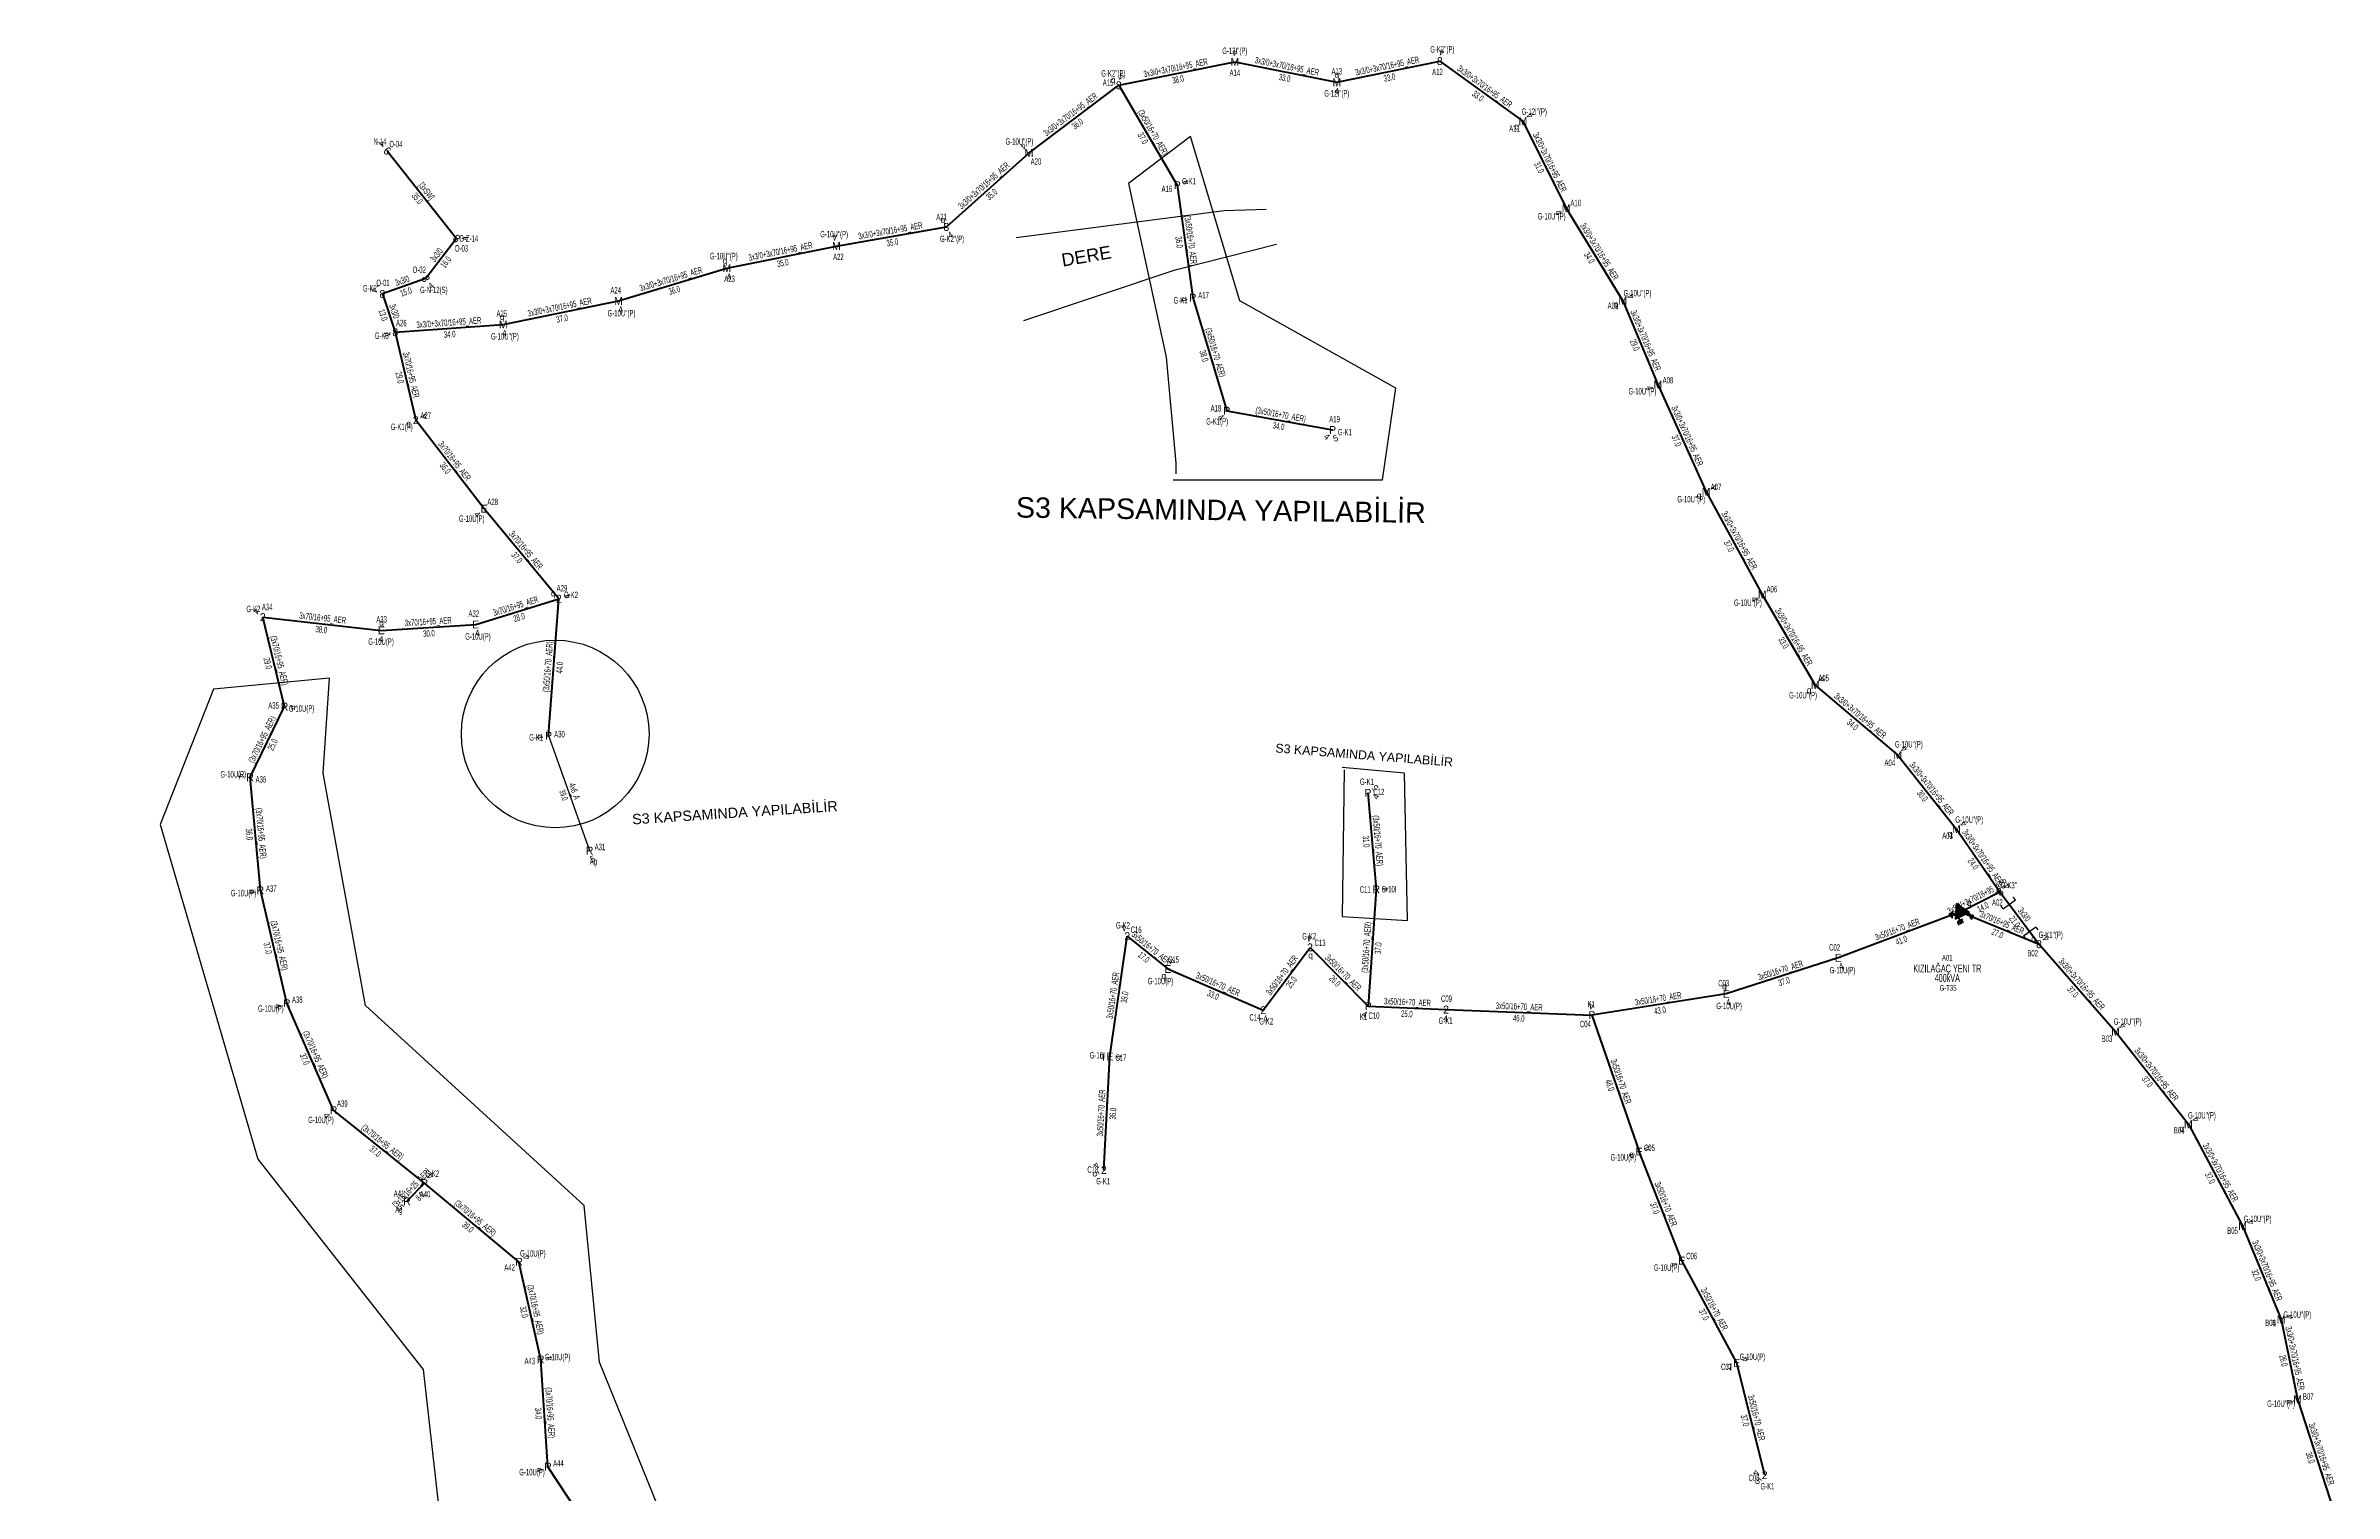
# Model space of a CAD drawing. Header units: millimetres. Extents: x 472380 to 475428, y 4017879 to 4021986.
# Drawn here: x 472380 to 473107, y 4021526 to 4021986 of the extents above; entities that cross this region are included whole.
import ezdxf
from ezdxf.enums import TextEntityAlignment as Align

# ---------------------------------------------------------------- set-up
doc = ezdxf.new("R2010")
doc.units = ezdxf.units.MM
for name, color, linetype, lineweight in [('DIREK_AG_MEVCUT', 120, 'Continuous', 25), ('DIREK_AG_YENI', 108, 'Continuous', 25), ('DIREK_ENH_MEVCUT', 6, 'Continuous', 25), ('DIREK_ENH_YENI', 6, 'Continuous', 25), ('DIREK_OG_YENI', 10, 'Continuous', 25), ('HAT_ABONE_HAVAI_YENI', 30, 'Continuous', 30), ('HAT_AG_HAVAI_BYSK', 3, 'Continuous', 50), ('HAT_AG_HAVAI_MEVCUT', 126, 'Continuous', 50), ('HAT_AG_HAVAI_YENI', 3, 'Continuous', 50), ('HAT_ENH_HAVAI_BYSK', 6, 'Continuous', 70), ('HAT_OG_HAVAI_YENI', 1, 'Continuous', 70), ('KULLANICI', 1, 'Continuous', 25), ('TRAFO_TADILAT_BYSK', 5, 'Continuous', 30), ('TRAFO_YENI', 5, 'Continuous', 30)]:
    doc.layers.add(name, color=color, linetype=linetype, lineweight=lineweight)
doc.layers.add('NIA_AG', color=5, linetype='Continuous')
doc.styles.add('Direk', font='B_CAD')
doc.styles.get("Standard").update_dxf_attribs({"font": 'Arial'})

# ---------------------------------------------------------------- blocks, each defined once
blk = doc.blocks.new('AG_NIA', base_point=(-64.4296, 129.8924))
at = {"layer": 'NIA_AG'}
for p, q in [((-64.429604, 132.292432), (-65.529604, 132.292432)), ((-64.429604, 127.492432), (-64.429604, 132.292432)), ((-64.429604, 127.492432), (-65.529604, 127.492432))]:
    blk.add_line(p, q, dxfattribs=at)
blk = doc.blocks.new('YENI_DIREK')
h = blk.add_hatch(color=32)
h.paths.add_polyline_path([(-3.28, -0.5), (-3.07, -0.63), (-2.64, 0.1), (-1.87, -0.35), (-1.77, -0.17), (-2.54, 0.28), (-2.11, 1.01), (-2.33, 1.14)])
h.paths.add_polyline_path([(-3.42, -0.17), (-3.29, -0.25), (-2.57, 0.98), (-2.7, 1.06)])
h.paths.add_polyline_path([(-3.5, 0.29), (-3.37, 0.22), (-3.01, 0.82), (-3.14, 0.9)])
h.paths.add_polyline_path([(-3.41, 0.73), (-3.54, 0.81), (-3.62, 0.68), (-3.49, 0.61)])
h.paths.add_polyline_path([(-1.26, -1.44), (-1.46, -1.44), (-1.47, -2.34), (-2.22, -2.34), (-2.48, -3.47), (-2.38, -3.47), (-2.17, -2.54), (-1.87, -2.54), (-2.08, -3.47), (-1.98, -3.47), (-1.77, -2.54), (-1.47, -2.54), (-1.68, -3.48), (-1.58, -3.48), (-1.37, -2.54), (-1.07, -2.54), (-1.28, -3.48), (-1.18, -3.48), (-0.97, -2.54), (-0.67, -2.55), (-0.88, -3.48), (-0.78, -3.48), (-0.52, -2.35), (-1.27, -2.34)])
at = {"layer": 'TRAFO_YENI'}
for points in [[(2.31, -1.57), (2.08, -1.92), (2.04, -1.44), (1.9, -1.44), (1.98, -2.32), (2.21, -1.96), (2.27, -2.67), (2.06, -2.67), (2.36, -2.87), (2.36, -2.86), (2.6, -2.49), (2.41, -2.63)], [(2.31, -1.57), (2.08, -1.92), (2.04, -1.44), (1.9, -1.44), (1.98, -2.32), (2.21, -1.96), (2.27, -2.67), (2.06, -2.67), (2.36, -2.87), (1.94, -3.19), (2.16, -3.79), (2.22, -3.74), (2.04, -3.26), (2.22, -3.13), (2.4, -3.6), (2.46, -3.56), (2.28, -3.08), (2.46, -2.94), (2.64, -3.42), (2.69, -3.38), (2.51, -2.9), (2.69, -2.76), (2.87, -3.24), (2.93, -3.2), (2.75, -2.72), (2.93, -2.58), (3.11, -3.06), (3.17, -3.01), (2.95, -2.42), (2.36, -2.86), (2.6, -2.49), (2.41, -2.63)], [(2.93, -2.58), (3.11, -3.06), (3.17, -3.01), (2.95, -2.42), (2.36, -2.86), (2.6, -2.49), (2.41, -2.63), (2.31, -1.57), (2.08, -1.92), (2.04, -1.44), (1.9, -1.44), (1.98, -2.32), (2.21, -1.96), (2.27, -2.67), (2.06, -2.67), (2.36, -2.87), (1.94, -3.19), (2.16, -3.79), (2.22, -3.74), (2.04, -3.26), (2.22, -3.13), (2.4, -3.6), (2.46, -3.56), (2.28, -3.08), (2.46, -2.94), (2.64, -3.42), (2.69, -3.38), (2.51, -2.9), (2.69, -2.76), (2.87, -3.24), (2.93, -3.2), (2.75, -2.72)]]:
    blk.add_hatch(color=32, dxfattribs=at).paths.add_polyline_path(points)
at = {"layer": 'TRAFO_TADILAT_BYSK', "color": 32, "flags": 128}
for points in [[(-3.49, 0.61), (-3.41, 0.73), (-3.54, 0.81), (-3.62, 0.68), (-3.49, 0.61)], [(-3.37, 0.22), (-3.01, 0.82), (-3.14, 0.9), (-3.5, 0.29), (-3.37, 0.22)], [(-3.29, -0.25), (-2.57, 0.98), (-2.7, 1.06), (-3.42, -0.17), (-3.29, -0.25)], [(-1.77, -0.17), (-2.54, 0.28), (-2.11, 1.01), (-2.33, 1.14), (-3.28, -0.5), (-3.07, -0.63), (-2.64, 0.1), (-1.87, -0.35), (-1.77, -0.17)], [(-1.26, -1.44), (-1.46, -1.44), (-1.47, -2.34), (-2.22, -2.34), (-2.48, -3.47), (-2.38, -3.47), (-2.17, -2.54), (-1.87, -2.54), (-2.08, -3.47), (-1.98, -3.47), (-1.77, -2.54), (-1.47, -2.54), (-1.68, -3.48), (-1.58, -3.48), (-1.37, -2.54), (-1.07, -2.54), (-1.28, -3.48), (-1.18, -3.48), (-0.97, -2.54), (-0.67, -2.55), (-0.88, -3.48), (-0.78, -3.48), (-0.52, -2.35), (-1.27, -2.34), (-1.26, -1.44)]]:
    blk.add_lwpolyline(points, dxfattribs=at)
at = {"layer": 'TRAFO_YENI', "linetype": 'Continuous'}
for p, q in [((-2.5, -1.44), (0, 2.89)), ((2.5, -1.44), (0, 2.89)), ((-2.5, -1.44), (2.5, -1.44))]:
    blk.add_line(p, q, dxfattribs=at)
at = {"layer": 'TRAFO_YENI', "color": 32, "flags": 128}
blk.add_lwpolyline([(1.9, -1.44), (2.04, -1.44), (2.08, -1.92), (2.31, -1.57), (2.41, -2.63), (2.6, -2.49), (2.36, -2.86), (2.95, -2.42), (3.17, -3.01), (3.11, -3.06), (2.93, -2.58), (2.75, -2.72), (2.93, -3.2), (2.87, -3.24), (2.69, -2.76), (2.51, -2.9), (2.69, -3.38), (2.64, -3.42), (2.46, -2.94), (2.28, -3.08), (2.46, -3.56), (2.4, -3.6), (2.22, -3.13), (2.04, -3.26), (2.22, -3.74), (2.16, -3.79), (1.94, -3.19), (2.36, -2.87), (2.06, -2.67), (2.27, -2.67), (2.21, -1.96), (1.98, -2.32), (1.9, -1.44)], dxfattribs=at)
at = {"layer": 'TRAFO_YENI', "linetype": 'Continuous'}
for points in [[(-2.5, -1.44), (0, -1.44), (0, 2.89)], [(0, -1.44), (0, 2.89), (2.5, -1.44)]]:
    blk.add_solid(points, dxfattribs=at)

msp = doc.modelspace()

# ---------------------------------------------------------------- linework, layer by layer
at = {"layer": 'HAT_ABONE_HAVAI_YENI'}
msp.add_line((472539.452, 4021767.146), (472552.478, 4021730.599), dxfattribs=at)
at = {"layer": 'HAT_AG_HAVAI_BYSK'}
msp.add_line((472500.013, 4021624.957), (472494.476, 4021619.176), dxfattribs=at)
at = {"layer": 'HAT_AG_HAVAI_MEVCUT'}
for p, q in [((472720.591, 4021973.821), (472739.177, 4021942.063)), ((472739.177, 4021942.063), (472744.11, 4021906.35)), ((472744.11, 4021906.35), (472754.893, 4021870.416)), ((472754.893, 4021870.416), (472788.526, 4021864.293)), ((472539.452, 4021767.146), (472542.726, 4021810.633)), ((472455.573, 4021776.372), (472448.634, 4021804.816)), ((472444.624, 4021753.904), (472455.573, 4021776.372)), ((472447.907, 4021717.995), (472444.624, 4021753.904)), ((472799.745, 4021748.971), (472802.386, 4021718.302)), ((472456.299, 4021682.125), (472447.907, 4021717.995)), ((472802.386, 4021718.302), (472799.834, 4021681.167)), ((472471.156, 4021648.115), (472456.299, 4021682.125)), ((472500.013, 4021624.957), (472471.156, 4021648.115)), ((472530.05, 4021599.93), (472500.013, 4021624.957)), ((472536.96, 4021568.9), (472530.05, 4021599.93)), ((472539.252, 4021534.819), (472536.96, 4021568.9)), ((472560.782, 4021502.134), (472539.252, 4021534.819))]:
    msp.add_line(p, q, dxfattribs=at)
at = {"layer": 'HAT_AG_HAVAI_YENI'}
for p, q in [((472490.737, 4021895.354), (472497.268, 4021867.397)), ((472518.956, 4021839.254), (472497.268, 4021867.397)), ((472542.726, 4021810.633), (472518.956, 4021839.254)), ((472516.324, 4021802.472), (472542.726, 4021810.633)), ((472448.634, 4021804.816), (472486.322, 4021800.599)), ((472486.322, 4021800.599), (472516.324, 4021802.472)), ((472987.979, 4021711.191), (472949.16, 4021696.532)), ((472987.979, 4021711.191), (473012.972, 4021700.88)), ((472717.795787, 4021665.187949), (472723.29, 4021703.419)), ((472723.29, 4021703.419), (472736.184, 4021693.017)), ((472766.491, 4021679.907), (472781.353, 4021699.862)), ((472781.353, 4021699.862), (472799.834, 4021681.167)), ((472736.184, 4021693.017), (472766.491, 4021679.907)), ((472949.16, 4021696.532), (472913.586067, 4021685.100198)), ((472913.586067, 4021685.100198), (472870.900672, 4021678.315664)), ((472799.834, 4021681.167), (472824.57, 4021680.081)), ((472824.57, 4021680.081), (472870.900672, 4021678.315664)), ((472870.900672, 4021678.315664), (472885.893364, 4021634.976334)), ((472715.857, 4021629.095), (472717.795787, 4021665.187949)), ((472899.427595, 4021600.316664), (472885.893364, 4021634.976334)), ((472916.931, 4021567.847), (472899.427595, 4021600.316664)), ((472925.806, 4021532.123), (472916.931, 4021567.847))]:
    msp.add_line(p, q, dxfattribs=at)
at = {"layer": 'HAT_ENH_HAVAI_BYSK'}
msp.add_line((472488.221, 4021952.971), (472510.241, 4021925.135), dxfattribs=at)
at = {"layer": 'HAT_OG_HAVAI_YENI'}
for p, q in [((472720.591, 4021973.821), (472757.466, 4021981.293)), ((472757.466, 4021981.293), (472789.867, 4021974.767)), ((472789.867, 4021974.767), (472822.585, 4021981.5)), ((472822.585, 4021981.5), (472848.989, 4021962.379)), ((472692.074665, 4021952.291791), (472720.591, 4021973.821)), ((472848.989, 4021962.379), (472862.716915, 4021934.729696)), ((472665.817, 4021928.818), (472692.074665, 4021952.291791)), ((472862.716915, 4021934.729696), (472880.703881, 4021905.368423)), ((472510.241, 4021925.135), (472500.424, 4021912.374)), ((472630.880328, 4021922.738449), (472665.817, 4021928.818)), ((472596.09, 4021915.691), (472630.880328, 4021922.738449)), ((472500.424, 4021912.374), (472486.648, 4021907.531)), ((472561.652031, 4021905.287276), (472596.09, 4021915.691)), ((472486.648, 4021907.531), (472490.737, 4021895.354)), ((472525.068, 4021897.787), (472561.652031, 4021905.287276)), ((472880.703881, 4021905.368423), (472891.854738, 4021878.715356)), ((472490.737, 4021895.354), (472525.068, 4021897.787)), ((472891.854738, 4021878.715356), (472907.191313, 4021844.636905)), ((472907.191313, 4021844.636905), (472925.023487, 4021811.968862)), ((472925.023487, 4021811.968862), (472941.840105, 4021783.228334)), ((472941.840105, 4021783.228334), (472968.05099, 4021760.956695)), ((472968.05099, 4021760.956695), (472986.7, 4021737.435)), ((472986.7, 4021737.435), (473000.509, 4021717.561)), ((472987.979, 4021711.191), (473000.509, 4021717.561)), ((473000.509, 4021717.561), (473012.972, 4021700.88)), ((473012.972, 4021700.88), (473037.244126, 4021673.08707)), ((473037.244126, 4021673.08707), (473060.382012, 4021643.657472)), ((473060.382012, 4021643.657472), (473077.602476, 4021611.34153)), ((473077.602476, 4021611.34153), (473089.840777, 4021581.577343)), ((473089.840777, 4021581.577343), (473095.095609, 4021556.242882)), ((473095.095609, 4021556.242882), (473106.731644, 4021520.349383))]:
    msp.add_line(p, q, dxfattribs=at)
at = {"layer": 'KULLANICI', "color": 5, "flags": 128}
for points in [[(472737.91877, 4021848.478203), (472804.383195, 4021848.478203), (472808.576534, 4021877.62191), (472759.095133, 4021905.297949), (472743.370111, 4021957.505021), (472723.661417, 4021942.618667), (472735.612433, 4021887.476257), (472738.757438, 4021853.719877), (472738.757438, 4021850.365206)], [(472416.514957, 4021306.406448), (472379.718406, 4021285.96392), (472386.532582, 4021271.790433), (472395.527295, 4021265.248824), (472526.086908, 4021305.043613), (472554.433881, 4021372.095105), (472596.136638, 4021447.051042), (472591.358545, 4021480.017813), (472555.652263, 4021568.056968), (472550.755366, 4021617.84865), (472481.25077, 4021681.356771), (472467.894985, 4021755.22244), (472469.815272, 4021785.424386), (472432.975351, 4021781.949765), (472416.040713, 4021738.887397), (472447.037215, 4021632.556355), (472499.662377, 4021565.76288), (472511.806645, 4021457.476488), (472482.539363, 4021366.51436), (472439.423618, 4021326.991593), (472416.706461, 4021305.173912)], [(472792.233779, 4021756.310708), (472791.613462, 4021709.662912), (472812.332031, 4021708.422279), (472811.339525, 4021755.194138), (472791.613462, 4021757.055088)]]:
    msp.add_lwpolyline(points, dxfattribs=at)
at = {"layer": 'KULLANICI', "color": 3, "flags": 128}
for points in [[(472688.043979, 4021925.443424), (472754.120564, 4021934.042432), (472767.426396, 4021934.495011)], [(472690.397392, 4021899.103307), (472738.461318, 4021915.215131), (472770.684967, 4021923.361559)]]:
    msp.add_lwpolyline(points, dxfattribs=at)
at = {"layer": 'KULLANICI', "color": 5}
msp.add_circle((472541.551082, 4021767.700776), 29.808511, dxfattribs=at)

# ---------------------------------------------------------------- block references
at = {"layer": 'NIA_AG'}
for p, rotation in [((473003.501657, 4021713.555503), 306.764786), ((473009.979343, 4021704.885497), 126.764786)]:
    msp.add_blockref('AG_NIA', p, dxfattribs=dict(at, rotation=rotation))
at = {"layer": 'TRAFO_YENI', "rotation": 26.008799}
msp.add_blockref('YENI_DIREK', (472987.979, 4021711.191), dxfattribs=at)

# ---------------------------------------------------------------- texts
at = {"layer": 'DIREK_AG_MEVCUT', "width": 0.53}
for s, p in [('A16', (472735.869701, 4021940.917672)), ('G-K1', (472742.914146, 4021943.357185)), ('G-K1', (472740.230524, 4021905.50528)), ('A17', (472747.529869, 4021907.094645)), ('G-K1(P)', (472751.846541, 4021867.009591)), ('A18', (472751.476652, 4021871.176638)), ('A19', (472789.152883, 4021867.736402)), ('G-K1', (472792.435356, 4021863.581289)), ('A35', (472452.093048, 4021776.74608)), ('G-10U(P)', (472460.976377, 4021775.79116)), ('G-K1', (472535.510344, 4021766.616168)), ('A30', (472542.920802, 4021767.612272)), ('G-10U(P)', (472439.298755, 4021754.879295)), ('A36', (472448.066738, 4021753.273478)), ('G-K1', (472799.441172, 4021752.499244)), ('C12', (472803.232095, 4021749.271284)), ('Ag', (472553.693057, 4021727.18992)), ('A31', (472555.774853, 4021731.774057)), ('G-10U(P)', (472442.556021, 4021717.128732)), ('A37', (472451.362018, 4021718.554332)), ('C11', (472798.886131, 4021718.271749)), ('G-10I', (472806.44177, 4021718.337056)), ('G-10U(P)', (472451.225455, 4021680.438949)), ('A38', (472459.620398, 4021683.228774)), ('K1', (472798.352822, 4021677.82797)), ('C10', (472801.677418, 4021678.191801)), ('K1', (472870.690258, 4021681.831885)), ('C04', (472868.816346, 4021675.503977)), ('A39', (472473.935516, 4021650.242038)), ('G-10U(P)', (472467.149419, 4021645.048946)), ('G-K2', (472502.461352, 4021627.95104)), ('A41', (472491.948359, 4021621.596956)), ('A40', (472500.209405, 4021621.462515)), ('Ag', (472491.885254, 4021616.471087)), ('A42', (472527.061824, 4021598.107693)), ('G-10U(P)', (472534.456388, 4021602.617189)), ('A43', (472533.49579, 4021568.400749)), ('G-10U(P)', (472542.330272, 4021569.673947)), ('G-10U(P)', (472534.187517, 4021533.113589)), ('A44', (472542.568987, 4021535.93596))]:
    msp.add_text(s, height=2.05, dxfattribs=at).set_placement(p, align=Align.MIDDLE_CENTER)
at = {"layer": 'DIREK_AG_MEVCUT', "style": 'Direk'}
for s, p in [('P', (472739.177, 4021942.063)), ('P', (472744.11, 4021906.35)), ('P', (472754.893, 4021870.416)), ('P', (472788.526, 4021864.293)), ('R', (472455.573, 4021776.372)), ('P', (472539.452, 4021767.146)), ('R', (472444.624, 4021753.904)), ('P', (472799.745, 4021748.971)), ('R', (472552.478, 4021730.599)), ('R', (472447.907, 4021717.995)), ('R', (472802.386, 4021718.302)), ('R', (472456.299, 4021682.125)), ('P', (472799.834, 4021681.167)), ('P', (472870.900672, 4021678.315664)), ('R', (472471.156, 4021648.115)), ('R', (472494.476, 4021619.176)), ('P', (472500.013, 4021624.957)), ('R', (472530.05, 4021599.93)), ('R', (472536.96, 4021568.9)), ('R', (472539.252, 4021534.819))]:
    msp.add_text(s, height=2.5, dxfattribs=at).set_placement(p, align=Align.MIDDLE_CENTER)
at = {"layer": 'DIREK_AG_MEVCUT', "color": 32, "style": 'Direk'}
for s, rotation, p in [('4', 109.101125, (472741.822839, 4021942.979262)), ('4', 282.283891, (472741.374105, 4021905.754284)), ('4', 318.192726, (472753.026444, 4021868.328904)), ('4', 319.682112, (472786.714322, 4021862.158094)), ('5', 379.682112, (472789.469044, 4021861.656588)), ('4', 443.864507, (472458.356961, 4021776.072736)), ('4', 277.655737, (472536.676958, 4021766.772982)), ('4', 259.621547, (472441.86981, 4021754.408418)), ('5', 484.92177, (472802.040816, 4021750.573881)), ('4', 424.92177, (472802.281044, 4021747.784205)), ('5', 379.61697, (472553.418046, 4021727.961517)), ('4', 279.195812, (472445.142986, 4021717.547535)), ('4', 90.495229, (472805.185895, 4021718.326201)), ('4', 288.38279, (472453.641882, 4021681.241981)), ('4', 336.078154, (472798.698628, 4021678.607522)), ('4', 183.42456, (472870.733416, 4021681.110664)), ('4', 307.425189, (472468.932387, 4021646.41337)), ('4', 140.725695, (472501.785495, 4021627.124548)), ('5', 316.235024, (472492.539235, 4021617.153887)), ('4', 121.376483, (472532.440541, 4021601.387846)), ('4', 98.200829, (472539.731368, 4021569.299401)), ('4', 288.610405, (472536.598411, 4021533.925432))]:
    msp.add_text(s, height=2, rotation=rotation, dxfattribs=at).set_placement(p, align=Align.MIDDLE_CENTER)
at = {"layer": 'DIREK_AG_YENI', "width": 0.53}
for s, p in [('G-K1(P)', (472492.795831, 4021865.274983)), ('A27', (472500.430091, 4021868.897393)), ('G-10U(P)', (472515.036923, 4021836.118209)), ('A28', (472521.68886, 4021841.440658)), ('G-K2', (472445.678672, 4021807.415735)), ('A34', (472450.04981, 4021808.016856)), ('A29', (472543.707977, 4021813.992423)), ('G-K2', (472546.587348, 4021811.865478)), ('A33', (472486.407882, 4021804.097946)), ('A32', (472515.693717, 4021805.914781)), ('G-10U(P)', (472486.234946, 4021797.052326)), ('G-10U(P)', (472517.017379, 4021798.684572)), ('G-K2', (472721.931538, 4021706.874044)), ('C16', (472726.111298, 4021705.490299)), ('G-K2', (472781.106265, 4021703.393866)), ('C13', (472784.542077, 4021701.304147)), ('C02', (472948.006004, 4021699.836284)), ('C15', (472737.994122, 4021696.012573)), ('G-10U(P)', (472950.52551, 4021692.622081)), ('G-10U(P)', (472733.85347, 4021689.160202)), ('C09', (472824.71339, 4021683.578062)), ('C03', (472912.773577, 4021688.504586)), ('C14', (472763.840979, 4021677.620651)), ('G-K2', (472767.433533, 4021676.380822)), ('G-K1', (472824.425802, 4021676.564233)), ('G-10U(P)', (472914.503406, 4021681.256484)), ('G-10I', (472713.762051, 4021665.585337)), ('C17', (472721.278925, 4021664.844804)), ('G-10U(P)', (472880.895239, 4021633.136761)), ('C05', (472889.177958, 4021636.185236)), ('C18', (472712.362039, 4021629.282737)), ('G-K1', (472715.667878, 4021625.574254)), ('G-10U(P)', (472894.648531, 4021598.105497)), ('C06', (472902.604075, 4021601.78635)), ('G-10U(P)', (472921.888056, 4021569.763717)), ('C07', (472913.666537, 4021566.584748)), ('C08', (472922.409252, 4021531.279138)), ('G-K1', (472926.677846, 4021528.61361))]:
    msp.add_text(s, height=2.05, dxfattribs=at).set_placement(p, align=Align.MIDDLE_CENTER)
at = {"layer": 'DIREK_AG_YENI', "color": 4, "style": 'Direk'}
for p in [(472495.009363, 4021866.325291), (472540.958233, 4021812.400767), (472486.383345, 4021803.098247), (472781.527224, 4021697.368078), (472734.891056, 4021690.877305), (472913.005717, 4021687.531904), (472715.307831, 4021665.433053), (472883.547226, 4021634.112832), (472914.599241, 4021566.945391)]:
    msp.add_text('q', height=2, dxfattribs=at).set_placement(p, align=Align.MIDDLE_CENTER)
at = {"layer": 'DIREK_AG_YENI', "style": 'Direk'}
for s, p in [('2', (472497.268, 4021867.397)), ('E', (472518.956, 4021839.254)), ('2', (472542.726, 4021810.633)), ('2', (472448.634, 4021804.816)), ('E', (472486.322, 4021800.599)), ('E', (472516.324, 4021802.472)), ('2', (472723.29, 4021703.419)), ('2', (472781.353, 4021699.862)), ('E', (472736.184, 4021693.017)), ('E', (472949.16, 4021696.532)), ('E', (472913.586067, 4021685.100198)), ('2', (472766.491, 4021679.907)), ('2', (472824.57, 4021680.081)), ('E', (472717.795787, 4021665.187949)), ('E', (472885.893364, 4021634.976334)), ('2', (472715.857, 4021629.095)), ('E', (472899.427595, 4021600.316664)), ('E', (472916.931, 4021567.847)), ('2', (472925.806, 4021532.123))]:
    msp.add_text(s, height=2.5, dxfattribs=at).set_placement(p, align=Align.MIDDLE_CENTER)
at = {"layer": 'DIREK_AG_YENI', "color": 32, "style": 'Direk'}
for s, rotation, p in [('4', 115.384058, (472499.797673, 4021868.597315)), ('4', 308.664534, (472516.769712, 4021837.504674)), ('4', 107.702221, (472545.393419, 4021811.484396)), ('4', 228.662646, (472446.531666, 4021806.665376)), ('4', 358.593943, (472486.253294, 4021797.799843)), ('4', 370.374476, (472516.828227, 4021799.717775)), ('4', 201.463876, (472722.265439, 4021706.024816)), ('4', 183.99617, (472781.157869, 4021702.655192)), ('4', 148.856878, (472737.632097, 4021695.413459)), ('4', 379.25137, (472950.083197, 4021693.888573)), ('4', 374.965066, (472767.214044, 4021677.201966)), ('4', 357.652019, (472824.455288, 4021677.283351)), ('4', 373.423093, (472914.236059, 4021682.376687)), ('4', 444.3736, (472720.582298, 4021664.913433)), ('4', 110.206264, (472888.521039, 4021635.943456)), ('5', 296.925226, (472713.360525, 4021627.827084)), ('4', 236.925226, (472713.510715, 4021630.623053)), ('4', 294.828933, (472896.886412, 4021599.140914)), ('4', 111.139716, (472919.542571, 4021568.856802)), ('4', 253.95168, (472923.115119, 4021532.897054)), ('5', 313.95168, (472923.790209, 4021530.179656))]:
    msp.add_text(s, height=2, rotation=rotation, dxfattribs=at).set_placement(p, align=Align.MIDDLE_CENTER)
at = {"layer": 'DIREK_ENH_MEVCUT', "width": 0.53}
for s, p in [('N-14', (472485.889098, 4021955.918812)), ('O-04', (472490.965968, 4021955.14244))]:
    msp.add_text(s, height=2.05, dxfattribs=at).set_placement(p, align=Align.MIDDLE_CENTER)
at = {"layer": 'DIREK_ENH_MEVCUT', "color": 32, "style": 'Direk'}
msp.add_text('4', height=2, rotation=578.34618, dxfattribs=at).set_placement((472486.483848, 4021955.166974), align=Align.MIDDLE_CENTER)
at = {"layer": 'DIREK_ENH_MEVCUT', "style": 'Direk'}
msp.add_text('6', height=2.5, rotation=320.66889, dxfattribs=at).set_placement((472488.221, 4021952.971), align=Align.MIDDLE_CENTER)
at = {"layer": 'DIREK_ENH_YENI', "style": 'Direk'}
for rotation, p in [(322.322879, (472510.241, 4021925.135)), (300.08498, (472500.424, 4021912.374))]:
    msp.add_text('8', height=2.5, rotation=rotation, dxfattribs=at).set_placement(p, align=Align.MIDDLE_CENTER)
at = {"layer": 'DIREK_ENH_YENI', "width": 0.53}
for s, p in [('G-Z-14', (472514.106476, 4021925.16115)), ('O-03', (472511.797678, 4021922.000235)), ('O-02', (472498.371738, 4021915.209176)), ('G-N-12(S)', (472502.99937, 4021908.816156))]:
    msp.add_text(s, height=2.05, dxfattribs=at).set_placement(p, align=Align.MIDDLE_CENTER)
at = {"layer": 'DIREK_ENH_YENI', "color": 32, "style": 'Direk'}
for rotation, p in [(90.3876, (472513.040936, 4021925.153942)), (395.89916, (472502.065809, 4021910.105859))]:
    msp.add_text('4', height=2, rotation=rotation, dxfattribs=at).set_placement(p, align=Align.MIDDLE_CENTER)
at = {"layer": 'DIREK_OG_YENI', "width": 0.53}
for s, p in [("G-12I''(P)", (472757.463953, 4021984.793965)), ("G-K2''(P)", (472823.392214, 4021985.252144)), ('A15', (472717.20016, 4021974.688296)), ("G-K2''(P)", (472718.882136, 4021977.613938)), ('A14', (472757.468046, 4021977.793001)), ('A13', (472789.859648, 4021978.266992)), ('A12', (472821.848873, 4021978.078287)), ("G-12I''(P)", (472789.874359, 4021971.263539)), ('A11', (472846.317558, 4021960.117717)), ("G-12I''(P)", (472852.622597, 4021965.454714)), ("G-10U''(P)", (472689.049922, 4021955.971027)), ('A20', (472694.297355, 4021949.588155)), ('A21', (472664.291833, 4021931.968217)), ("G-10U''(P)", (472858.131375, 4021932.193304)), ('A10', (472865.779616, 4021936.423763)), ("G-10U''(P)", (472630.164738, 4021926.539609)), ("G-K2''(P)", (472667.647321, 4021925.03749)), ("G-10U''(P)", (472595.117011, 4021919.555924)), ('A22', (472631.527849, 4021919.298868)), ("G-K2''", (472483.029092, 4021909.29875)), ('O-01', (472486.851459, 4021911.025081)), ('A23', (472596.944459, 4021912.296902)), ('A24', (472560.793587, 4021908.680368)), ('A09', (472877.588067, 4021903.774152)), ("G-10U''(P)", (472885.395811, 4021907.769146)), ('A26', (472492.678559, 4021898.266104)), ('A25', (472524.591795, 4021901.254453)), ("G-10U''(P)", (472562.630113, 4021901.421302)), ("G-K3''", (472486.826826, 4021894.243444)), ("G-10U''(P)", (472525.58102, 4021894.051477)), ('A08', (472895.06527, 4021880.109087)), ("G-10U''(P)", (472886.970811, 4021876.595183)), ('A07', (472910.325518, 4021846.194711)), ("G-10U''(P)", (472902.462333, 4021842.286441)), ("G-10U''(P)", (472920.469559, 4021809.394417)), ('A06', (472928.070318, 4021813.691309)), ('A05', (472944.521695, 4021785.477572)), ("G-10U''(P)", (472937.991086, 4021779.999894)), ("G-10U''(P)", (472971.595676, 4021764.382989)), ('A04', (472965.534447, 4021758.524204)), ('A03', (472983.890167, 4021735.348176)), ("G-10U''(P)", (472990.791591, 4021740.473768)), ('A02', (472999.713122, 4021714.15269)), ("G-K3''", (473003.372545, 4021719.624637)), ("G-K1''(P)", (473016.665998, 4021703.865802)), ('B02', (473010.932397, 4021698.035704)), ("G-10U''(P)", (473041.117747, 4021676.297659)), ('B03', (473034.549399, 4021670.853587)), ('B04', (473057.450447, 4021641.745424)), ("G-10U''(P)", (473064.7088, 4021646.479524)), ("G-10U''(P)", (473082.397496, 4021613.598071)), ('B05', (473074.435626, 4021609.851207)), ("G-10U''(P)", (473095.005303, 4021583.159713)), ('B06', (473086.49433, 4021580.552018)), ("G-10U''(P)", (473089.854054, 4021554.854097)), ('B07', (473098.478868, 4021557.139299))]:
    msp.add_text(s, height=2.05, dxfattribs=at).set_placement(p, align=Align.MIDDLE_CENTER)
at = {"layer": 'DIREK_OG_YENI', "color": 32, "style": 'Direk'}
for rotation, p in [(180.033497, (472757.464363, 4021984.093)), (167.858772, (472823.173902, 4021984.23737)), (163.22739, (472721.399008, 4021976.501881)), (360.120355, (472789.872882, 4021971.967006)), (130.246754, (472851.126153, 4021964.188026)), (219.42402, (472690.296513, 4021954.454699)), (298.948224, (472860.266754, 4021933.374443)), (190.661478, (472630.362312, 4021925.490113)), (385.833792, (472667.037134, 4021926.297827)), (374.130496, (472596.773567, 4021912.975722)), (243.965598, (472484.132114, 4021908.75995)), (374.19777, (472562.338786, 4021902.572802)), (117.097493, (472883.196533, 4021906.64384)), (367.819832, (472525.448964, 4021895.013038)), (285.855442, (472488.043529, 4021894.589009)), (293.466259, (472889.286313, 4021877.600371)), (116.42894, (472909.698677, 4021845.88315)), (299.480526, (472922.586023, 4021810.590905)), (129.988911, (472943.985377, 4021785.027724)), (134.027009, (472970.064224, 4021762.902687)), (126.600762, (472988.947867, 4021739.10446)), (125.778709, (473002.780587, 4021719.198037)), (128.948077, (473015.149605, 4021702.640124)), (129.653101, (473039.399909, 4021674.873856)), (123.113509, (473062.727264, 4021645.18711)), (115.201721, (473080.135956, 4021612.533788)), (107.034647, (473092.517935, 4021582.397603)), (284.839905, (473092.389003, 4021555.525749))]:
    msp.add_text('4', height=2, rotation=rotation, dxfattribs=at).set_placement(p, align=Align.MIDDLE_CENTER)
at = {"layer": 'DIREK_OG_YENI', "style": 'Direk'}
for s, p in [('8', (472822.585, 4021981.5)), ('M', (472757.466, 4021981.293)), ('M', (472789.867, 4021974.767)), ('8', (472720.591, 4021973.821)), ('M', (472848.989, 4021962.379)), ('M', (472692.074665, 4021952.291791)), ('M', (472862.716915, 4021934.729696)), ('8', (472665.817, 4021928.818)), ('M', (472630.880328, 4021922.738449)), ('M', (472596.09, 4021915.691)), ('8', (472486.648, 4021907.531)), ('M', (472561.652031, 4021905.287276)), ('M', (472880.703881, 4021905.368423)), ('8', (472490.737, 4021895.354)), ('M', (472525.068, 4021897.787)), ('M', (472891.854738, 4021878.715356)), ('M', (472907.191313, 4021844.636905)), ('M', (472925.023487, 4021811.968862)), ('M', (472941.840105, 4021783.228334)), ('M', (472968.05099, 4021760.956695)), ('M', (472986.7, 4021737.435)), ('8', (473012.972, 4021700.88)), ('M', (473037.244126, 4021673.08707)), ('M', (473060.382012, 4021643.657472)), ('M', (473077.602476, 4021611.34153)), ('M', (473089.840777, 4021581.577343)), ('M', (473095.095609, 4021556.242882))]:
    msp.add_text(s, height=2.5, dxfattribs=at).set_placement(p, align=Align.MIDDLE_CENTER)
at = {"layer": 'DIREK_OG_YENI', "color": 4, "style": 'Direk'}
for p in [(472718.823233, 4021975.588767), (472789.861749, 4021977.266994), (472847.080827, 4021960.763798), (472664.727595, 4021931.068155), (472595.479672, 4021918.115356), (472878.4783, 4021904.229658), (472524.727854, 4021900.263752), (472904.952595, 4021843.524186), (472939.924682, 4021781.621736), (472984.692976, 4021735.944411), (473011.204233, 4021702.647767), (473058.288037, 4021642.291723), (473087.450457, 4021580.844968)]:
    msp.add_text('q', height=2, dxfattribs=at).set_placement(p, align=Align.MIDDLE_CENTER)
at = {"layer": 'DIREK_OG_YENI', "style": 'Direk'}
msp.add_text('8', height=2.5, rotation=35.264085, dxfattribs=at).set_placement((473000.509, 4021717.561), align=Align.MIDDLE_CENTER)
at = {"layer": 'HAT_ABONE_HAVAI_YENI', "lineweight": 30, "width": 0.53}
msp.add_text('4x6_A', height=2.05, rotation=289.61697, dxfattribs=at).set_placement((472546.765664, 4021749.157871), align=Align.CENTER)
msp.add_text('39.0', height=1.9, rotation=289.61697, dxfattribs=at).set_placement((472545.164336, 4021748.587129), align=Align.TOP_CENTER)
at = {"layer": 'HAT_AG_HAVAI_BYSK', "lineweight": 30, "width": 0.53}
msp.add_text('[3x16/16+25_AER]', height=2.05, rotation=406.235024, dxfattribs=at).set_placement((472496.630644, 4021622.654447), align=Align.CENTER)
msp.add_text('8.0', height=2.05, rotation=406.235024, dxfattribs=at).set_placement((472497.858356, 4021621.478553), align=Align.TOP_CENTER)
at = {"layer": 'HAT_AG_HAVAI_MEVCUT', "lineweight": 30, "width": 0.53}
for s, rotation, p in [('(3x50/16+70_AER)', 300.338065, (472730.617925, 4021958.371348)), ('(3x50/16+70_AER)', 277.862979, (472742.485532, 4021924.322578)), ('(3x50/16+70_AER)', 286.70472, (472750.315553, 4021888.627403)), ('(3x50/16+70_AER)', 349.68268, (472771.861639, 4021868.190946)), ('(3x70/16+95_AER)', 283.709017, (472452.929301, 4021790.795783)), ('(3x50/16+70_AER)', 85.693837, (472540.241635, 4021788.953076)), ('(3x70/16+95_AER)', 64.019742, (472449.334203, 4021765.510479)), ('(3x70/16+95_AER)', 275.224153, (472447.111864, 4021736.026864)), ('(3x50/16+70_AER)', 274.922231, (472801.912578, 4021733.709598)), ('(3x70/16+95_AER)', 283.167638, (472452.930632, 4021700.253505)), ('(3x50/16+70_AER)', 446.068206, (472800.262166, 4021699.792906)), ('(3x70/16+95_AER)', 293.598026, (472464.50636, 4021665.460226)), ('(3x70/16+95_AER)', 321.25244, (472486.116469, 4021637.19904)), ('(3x70/16+95_AER)', 320.19856, (472515.575575, 4021613.096614)), ('(3x70/16+95_AER)', 282.554648, (472534.334387, 4021584.600009)), ('(3x70/16+95_AER)', 273.848033, (472538.95413, 4021551.916479))]:
    msp.add_text(s, height=2.05, rotation=rotation, dxfattribs=at).set_placement(p, align=Align.CENTER)
for s, rotation, p in [('37.0', 300.338065, (472729.150723, 4021957.512676)), ('36.0', 277.862979, (472740.801515, 4021924.090011)), ('38.0', 286.70472, (472748.687295, 4021888.138756)), ('34.0', 349.68268, (472771.55717, 4021866.518434)), ('29.0', 283.709017, (472451.277731, 4021790.392899)), ('44.0', 85.693837, (472541.936836, 4021788.82543)), ('25.0', 64.019742, (472450.862409, 4021764.765774)), ('36.0', 275.224153, (472445.418926, 4021735.872075)), ('31.0', 274.922231, (472800.218848, 4021733.563732)), ('37.0', 283.167638, (472451.275329, 4021699.866244)), ('37.0', 446.068206, (472801.958165, 4021699.676338)), ('37.0', 293.598026, (472462.94852, 4021664.779686)), ('37.0', 321.25244, (472485.052455, 4021635.873191)), ('39.0', 320.19856, (472514.487355, 4021611.790559)), ('32.0', 282.554648, (472532.675036, 4021584.230479)), ('34.0', 273.848033, (472537.257962, 4021551.802391))]:
    msp.add_text(s, height=2.05, rotation=rotation, dxfattribs=at).set_placement(p, align=Align.TOP_CENTER)
at = {"layer": 'HAT_AG_HAVAI_YENI', "lineweight": 30, "width": 0.53}
for s, rotation, p in [('29.0', 283.148155, (472493.174734, 4021881.182199)), ('36.0', 307.620229, (472507.438761, 4021852.806678)), ('37.0', 309.709414, (472530.187457, 4021824.400349)), ('38.0', 353.615458, (472467.383779, 4021801.863016)), ('28.0', 17.176075, (472529.776014, 4021805.739917)), ('30.0', 3.571108, (472501.375907, 4021800.687)), ('41.0', 380.688161, (472968.869742, 4021703.066473)), ('27.0', 337.581131, (473000.15112, 4021705.249831)), ('17.0', 321.10369, (472729.203417, 4021697.556496)), ('39.0', 81.82184, (472721.384325, 4021684.18277)), ('33.0', 336.608865, (472751.000153, 4021685.681802)), ('25.0', 53.322447, (472774.603507, 4021689.37675)), ('26.0', 314.670514, (472789.988528, 4021689.916725)), ('37.0', 377.815045, (472931.633252, 4021690.006931)), ('25.0', 357.487239, (472812.164661, 4021679.775062)), ('46.0', 357.817319, (472847.70289, 4021678.349193)), ('43.0', 369.031203, (472892.376796, 4021680.868468)), ('46.0', 289.082413, (472877.593726, 4021656.36811)), ('36.0', 86.925365, (472717.675214, 4021647.095871)), ('37.0', 291.330114, (472891.868705, 4021617.337319)), ('37.0', 298.327633, (472907.431095, 4021583.6784)), ('37.0', 283.951207, (472920.543465, 4021549.779752))]:
    msp.add_text(s, height=2.05, rotation=rotation, dxfattribs=at).set_placement(p, align=Align.TOP_CENTER)
for s, rotation, p in [('3x70/16+95_AER', 283.148155, (472494.830168, 4021881.568898)), ('3x70/16+95_AER', 307.620229, (472508.785287, 4021853.844401)), ('3x70/16+95_AER', 309.709414, (472531.495258, 4021825.486469)), ('3x70/16+95_AER', 17.176075, (472529.273989, 4021807.3641)), ('3x70/16+95_AER', 353.615458, (472467.57282, 4021803.552472)), ('3x70/16+95_AER', 3.571108, (472501.270019, 4021802.383699)), ('3x50/16+70_AER', 380.688161, (472968.269164, 4021704.656852)), ('3x70/16+95_AER', 337.581131, (473000.799457, 4021706.821346)), ('3x50/16+70_AER', 321.10369, (472730.270869, 4021698.879578)), ('3x50/16+70_AER', 53.322447, (472773.24009, 4021690.392178)), ('3x50/16+70_AER', 314.670514, (472791.197502, 4021691.111874)), ('3x50/16+70_AER', 377.815045, (472931.113145, 4021691.625415)), ('3x50/16+70_AER', 81.82184, (472719.701613, 4021684.424598)), ('3x50/16+70_AER', 336.608865, (472751.675063, 4021687.24209)), ('3x50/16+70_AER', 369.031203, (472892.109943, 4021682.547393)), ('3x50/16+70_AER', 357.487239, (472812.239192, 4021681.473427)), ('3x50/16+70_AER', 357.817319, (472847.767635, 4021680.04796)), ('3x50/16+70_AER', 289.082413, (472879.20031, 4021656.923887)), ('3x50/16+70_AER', 86.925365, (472715.977661, 4021647.187054)), ('3x50/16+70_AER', 291.330114, (472893.452255, 4021617.955678)), ('3x50/16+70_AER', 298.327633, (472908.927517, 4021584.485072)), ('3x50/16+70_AER', 283.951207, (472922.193317, 4021550.189614))]:
    msp.add_text(s, height=2.05, rotation=rotation, dxfattribs=at).set_placement(p, align=Align.CENTER)
at = {"layer": 'HAT_ENH_HAVAI_BYSK', "lineweight": 30, "width": 0.53}
msp.add_text('35.0', height=2.05, rotation=308.346024, dxfattribs=at).set_placement((472498.564468, 4021938.525442), align=Align.TOP_CENTER)
msp.add_text('[3xSW]', height=2.05, rotation=308.346024, dxfattribs=at).set_placement((472499.897741, 4021939.580138), align=Align.CENTER)
at = {"layer": 'HAT_OG_HAVAI_YENI', "lineweight": 30, "width": 0.53}
for s, rotation, p in [('3x3/0+3x70/16+95_AER', 11.454976, (472738.859849, 4021978.390229)), ('3x3/0+3x70/16+95_AER', 348.611855, (472773.834343, 4021978.863408)), ('3x3/0+3x70/16+95_AER', 11.627911, (472806.054804, 4021978.965996)), ('3x3/0+3x70/16+95_AER', 324.08914, (472836.285663, 4021972.627976)), ('3x3/0+3x70/16+95_AER', 37.05196, (472705.820763, 4021963.73482)), ('3x3/0+3x70/16+95_AER', 296.404484, (472856.614212, 4021948.932474)), ('3x3/0+3x70/16+95_AER', 41.796367, (472678.379422, 4021941.18854)), ('3x3/0+3x70/16+95_AER', 9.871347, (472648.203045, 4021926.615594)), ('3x3/0+3x70/16+95_AER', 301.491991, (472872.435204, 4021920.493082)), ('3x3/0', 412.426829, (472504.658904, 4021919.272741)), ('3x3/0+3x70/16+95_AER', 11.451405, (472613.316408, 4021920.047804)), ('3x3/0', 379.369819, (472493.253905, 4021910.754549)), ('3x3/0+3x70/16+95_AER', 16.809799, (472578.625398, 4021911.302947)), ('3x3/0', 288.56416, (472489.498154, 4021901.713295)), ('3x3/0+3x70/16+95_AER', 11.585657, (472543.189527, 4021902.369963)), ('3x3/0+3x70/16+95_AER', 4.053599, (472507.842683, 4021897.418682)), ('3x3/0+3x70/16+95_AER', 292.702996, (472887.06345, 4021892.369951)), ('3x3/0+3x70/16+95_AER', 294.229523, (472900.298148, 4021862.024964)), ('3x3/0+3x70/16+95_AER', 298.628356, (472916.853484, 4021828.710141)), ('3x3/0+3x70/16+95_AER', 300.332696, (472934.165437, 4021798.027866, 236470.920052)), ('3x3/0+3x70/16+95_AER', 319.645126, (472955.495939, 4021772.740256, 236484.025495)), ('3x3/0+3x70/16+95_AER', 308.408251, (472978.041506, 4021749.723714, 236493.349948)), ('3x3/0+3x70/16+95_AER', 304.792292, (472994.302317, 4021727.982651, 236500.254327)), ('3xSW+3x70/16+95_AER', 26.945948, (472993.858438, 4021715.133651)), ('3x3/0', 306.76576, (473007.421189, 4021709.7291)), ('3x3/0+3x70/16+95_AER', 311.131531, (473025.748221, 4021687.542649)), ('3x3/0+3x70/16+95_AER', 308.174833, (473049.481278, 4021658.897624)), ('3x3/0+3x70/16+95_AER', 298.052185, (473069.742386, 4021627.899235)), ('3x3/0+3x70/16+95_AER', 292.351258, (473084.507766, 4021596.782678)), ('3x3/0+3x70/16+95_AER', 281.718037, (473093.300478, 4021569.082744)), ('3x3/0+3x70/16+95_AER', 287.961773, (473101.7222, 4021538.558258))]:
    msp.add_text(s, height=2.05, rotation=rotation, dxfattribs=at).set_placement(p, align=Align.CENTER)
for s, rotation, p in [('38.0', 11.454976, (472739.197466, 4021976.724091)), ('33.0', 348.611855, (472773.498671, 4021977.196877)), ('33.0', 11.627911, (472806.397448, 4021977.300884)), ('33.0', 324.08914, (472835.288569, 4021971.251094)), ('36.0', 37.05196, (472706.84508, 4021962.378068)), ('31.0', 296.404484, (472855.091561, 4021948.176475)), ('35.0', 41.796367, (472679.512447, 4021939.921158)), ('35.0', 9.871347, (472648.494487, 4021924.940762)), ('16.0', 412.426829, (472506.006282, 4021918.236125)), ('35.0', 11.451405, (472613.65392, 4021918.381645)), ('34.0', 301.491991, (472870.985592, 4021919.605037)), ('36.0', 16.809799, (472579.11703, 4021909.675588)), ('15.0', 379.369819, (472493.817734, 4021909.150774)), ('13.0', 288.56416, (472487.886608, 4021901.172072)), ('34.0', 4.053599, (472507.962855, 4021895.722935)), ('37.0', 11.585657, (472543.530942, 4021900.7046)), ('29.0', 292.702996, (472885.49517, 4021891.713828)), ('37.0', 294.229523, (472898.747903, 4021861.327296)), ('37.0', 298.628356, (472915.361316, 4021827.895626)), ('33.0', 300.332696, (472932.698155, 4021797.169331, 236470.920052)), ('34.0', 319.645126, (472954.395155, 4021771.444773, 236484.025495)), ('30.0', 308.408251, (472976.70938, 4021748.667571, 236493.349948)), ('24.0', 304.792292, (472992.906233, 4021727.012626, 236500.254327)), ('14.0', 26.945948, (472994.628792, 4021713.618213)), ('21.0', 306.76576, (473006.059337, 4021708.711573)), ('37.0', 311.131531, (473024.467778, 4021686.424406)), ('37.0', 308.174833, (473048.14486, 4021657.846917)), ('37.0', 298.052185, (473068.242102, 4021627.099767)), ('32.0', 292.351258, (473082.935487, 4021596.136195)), ('26.0', 281.718037, (473091.635908, 4021568.737481)), ('38.0', 287.961773, (473100.105054, 4021538.034008))]:
    msp.add_text(s, height=2.05, rotation=rotation, dxfattribs=at).set_placement(p, align=Align.TOP_CENTER)
at = {"layer": 'KULLANICI', "color": 3}
msp.add_text('DERE', height=4.118709, rotation=9.747074, dxfattribs=at).set_placement((472710.3109, 4021919.5599), align=Align.MIDDLE_CENTER)
at = {"layer": 'KULLANICI', "color": 5}
for height, rotation, p in [(6.499651, 359.246131, (472753.0708, 4021842.0993)), (2.824985, 355.42602, (472798.685071, 4021762.389838)), (3.265716, 3.731423, (472598.541421, 4021744.313399))]:
    msp.add_text('S3 KAPSAMINDA YAPILABİLİR', height=height, rotation=rotation, dxfattribs=at).set_placement(p, align=Align.TOP_CENTER)
at = {"layer": 'TRAFO_YENI', "color": 4, "style": 'Direk'}
msp.add_text('q', height=2, dxfattribs=at).set_placement((472990.807427, 4021714.019427), align=Align.MIDDLE_CENTER)
at = {"layer": 'TRAFO_YENI', "width": 0.6}
for s, height, p in [('KIZILAĞAÇ YENI TR', 2.5, (472983.816912, 4021691.895746)), ('A01', 1.8, (472983.778695, 4021695.669167)), ('400kVA', 2.5, (472983.816912, 4021688.895746))]:
    msp.add_text(s, height=height, dxfattribs=at).set_placement(p, align=Align.CENTER)
msp.add_text('G-T35', height=1.8, dxfattribs=at).set_placement((472984.057205, 4021687.870877), align=Align.TOP_CENTER)

doc.saveas('drawing.dxf')
